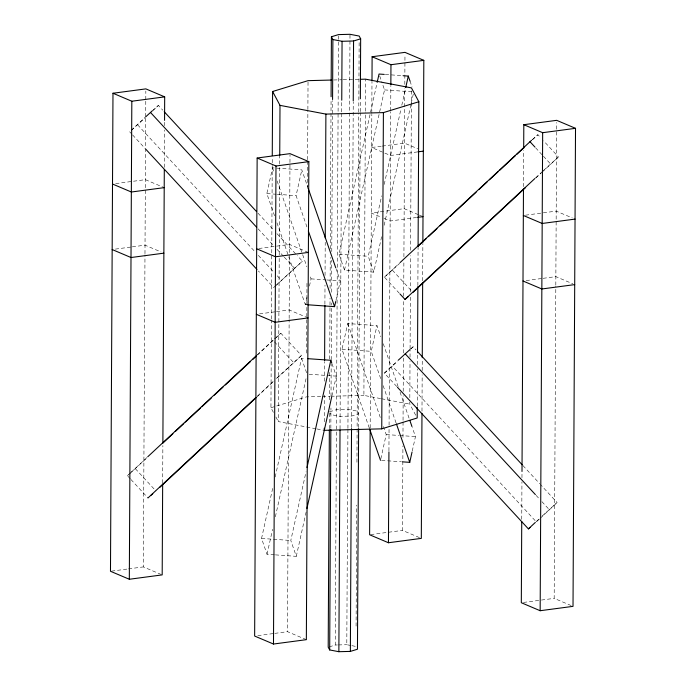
<?xml version="1.0" encoding="UTF-8"?>
<svg xmlns="http://www.w3.org/2000/svg" width="686" height="686" viewBox="0 0 686 686"><rect width="100%" height="100%" fill="white"/><g stroke="black" fill="none" stroke-linecap="round" stroke-linejoin="round"><path stroke-width="0.51" stroke-dasharray="3.43 2.57" d="M161.244 574.499L143.34 566.91L144.978 254.789M144.978 253.726L145.698 117.709M145.698 116.646L145.784 100.628M145.792 99.556L145.835 91.015M162.668 482.97L162.865 445.557M164.314 167.35L164.511 129.971M164.537 125.701L164.554 121.431M273.405 412.363L270.944 407.741L271.399 320.139M271.407 319.067L271.75 253.897M271.759 252.825L272.256 157.746M315.894 428.75L278.336 421.598L279.211 255.998M279.211 254.926L279.682 165.189M279.691 164.117L279.734 155.568M306.35 639.669L287.503 631.686L289.14 319.565M289.149 318.501L290.007 154.719M306.608 353.084L306.796 317.832M306.805 316.76L306.985 281.509M307.474 188.556L307.62 160.781M307.62 159.709L307.877 110.566M307.885 109.503L308.04 80.656M324.281 421.787L324.418 395.076M324.495 381.193L324.598 361.959M324.898 304.267L325.001 285.033M325.044 275.42L325.224 242.304M329.349 428.716L329.434 412.655M329.503 399.801L329.657 370.886M329.717 359.112L330.035 298.067M330.086 288.429L330.249 257.37M330.292 248.804L331.072 99.95M330.849 428.278L330.952 407.93M331.021 396.148L331.184 364.026M331.209 359.738L331.484 306.196M331.492 305.124L331.501 302.98M331.561 292.27L331.732 260.148M331.775 251.573L332.564 100.585M329.22 646.872L335.3 645.012L338.49 35.672M340.033 428.956L341.688 113.036M341.697 111.964L341.748 101.254M350.88 645.492L346.799 644.711L347.922 429.462M347.931 428.39L349.997 34.3M351.541 427.584L353.247 102.034M356.085 626.112L356.72 505.102M356.943 462.27L358.769 113.156M358.778 112.084L359.147 41.4M358.615 427.558L360.27 112.71M360.27 111.638L360.33 99.856M380.584 398.575L363.897 395.402L365.372 112.281M365.381 111.209L365.552 79.164M370.174 427.875L371.812 114.399M371.821 113.327L371.984 81.291M388.936 450.822L389.065 426.238M389.073 425.174L390.711 111.707M390.72 110.643L390.849 86.076M419.438 537.584L402.476 530.398L402.922 445.951M402.965 437.402L403.051 421.367M403.051 420.304L403.179 395.719M403.205 391.44L403.385 357.235M403.402 352.964L403.677 300.588M403.702 296.309L403.882 261.032M403.908 256.761L404.689 107.899M404.697 106.827L404.791 88.674M404.809 84.404L404.972 54.503M415.707 415.219L409.791 404.14L409.799 402.005M409.825 397.726L410.014 361.402M410.039 357.132L410.074 349.654M410.082 348.582L410.357 296.232M410.382 291.962L410.571 255.638M410.597 250.296L411.437 88.966M417.251 406.241L417.448 368.845M417.465 364.575L417.525 352.818M417.877 285.513L418.074 248.118M421.984 411.188L422.173 374.848M422.199 370.569L422.259 358.812M422.67 280.78L422.859 243.367M521.746 519.353L521.943 481.949M521.969 477.67L522.003 471.256M523.495 186.643L523.684 150.328M571.138 605.558L554.177 598.364L555.814 286.251M555.814 285.179L556.672 122.468M274.537 215.79L266.837 193.581L272.556 167.838L301.806 169.888L307.748 187.046M306.934 226.92L296.086 195.63L301.806 169.888M307.422 304.755L305.33 304.61L306.934 297.398M309.446 286.071L311.05 278.868L309.652 274.829M274.357 554.803L267.043 554.288L261.546 538.433L272.651 488.432M275.189 476.976L301.566 358.238L305.742 358.529M267.043 554.288L272.591 529.292M275.369 516.79L306.136 378.26M381.622 236.73L373.759 272.145L344.509 270.095L339.013 254.232L376.948 83.409M335.951 300.477L340.299 280.917L336.097 268.801M344.509 270.095L384.529 89.9L382.471 83.949M275.403 554.88L296.292 556.337L290.795 540.482L306.059 471.736M369.3 428.013L341.997 349.285L347.716 323.543L376.966 325.593L380.816 336.689M296.292 556.337L306.239 511.55M331.913 395.933L336.312 376.142L332.187 364.249M373.759 272.145L368.253 256.281L381.673 195.87M384.22 184.414L400.873 109.417M401.799 105.25L405.503 88.588M384.169 225.274L411 104.444M411.231 103.406L413.778 91.95M380.696 378.586L371.246 351.335L376.966 325.593M383.414 426.486L386.209 434.564L380.498 460.306L401.387 461.772M412.26 451.028L415.459 436.613L412.312 427.532M131.215 130.34L145.072 117.443M131.258 130.374L145.303 117.623M153.004 110.455L158.397 105.438L162.762 110.154M275.995 285.385L273.688 287.528L258.408 271.013M276.767 284.664L302.406 261.195L297.312 255.681M275.275 286.131L302.406 261.195M130.263 478.759L127.424 475.69L130.554 472.783M131.335 472.054L146.984 457.485M257.31 354.791L272.959 340.23M129.8 473.597L147.087 457.776M257.413 355.091L275.412 338.335M276.192 337.615L280.891 333.242L301.463 355.494L276.424 378.801M399.338 293.265L384.434 277.153L399.303 263.313M384.434 277.153L399.406 263.604M532.43 139.798L537.901 134.696L540.74 137.766M257.533 395.985L273.182 381.416M276.312 378.5L301.463 355.494M256.864 397.005L273.294 381.708M535.68 177.777L542.72 171.217M543.501 170.488L558.473 156.948L543.578 140.836M535.783 178.068L541.263 172.975M542.043 172.246L558.473 156.948M396.748 386.501L384.383 373.133L397.477 360.947M384.383 373.133L397.709 361.128M410.803 348.942L413.109 346.79L416.016 349.937M536.1 521.72L539.179 518.848M542.257 515.983L557.118 502.546L540.388 484.453M539.41 519.028L536.332 521.9L392.315 366.144M540.182 518.316L557.118 502.546M152.052 111.029L158.397 105.438M274.546 338.833L280.891 333.242M127.424 475.69L129.011 474.292M532.353 139.592L537.901 134.696M410.734 348.891L413.109 346.79M270.944 407.741L306.385 396.894L321.288 396.508M329.443 411.84L336.526 409.671L348.034 409.37L357.209 411.12L358.692 413.89L351.601 416.059L340.102 416.359L330.918 414.61L329.932 412.766M381.184 146.238L371.64 147.507L390.48 155.499L418.048 151.838M382.239 146.101L404.5 143.142L417.697 148.733M115.685 183.599L145.372 179.655L164.211 187.647M115.342 249.112L131.249 247.003M132.304 246.857L145.029 245.168L161.039 251.959M416.642 217.488L390.137 221.012L382.599 217.814M258.793 248.512L289.535 244.43L307.431 252.019M525.459 215.198L556.2 211.117L572.218 217.899M259.505 313.888L275.412 311.778M276.467 311.633L289.192 309.943L308.031 317.935M526.179 280.574L542.077 278.456M543.14 278.319L555.857 276.63L572.819 283.815M370.672 534.617L402.476 530.398M111.535 571.129L127.442 569.02M128.505 568.883L143.34 566.91M257.825 635.63L273.723 633.512M274.786 633.375L287.503 631.686M523.435 602.454L540.397 600.199M541.451 600.053L554.177 598.364M333.602 79.988L342.117 79.765M343.18 79.739L359.155 79.327M322.36 396.474L329.812 396.285M330.875 396.259L363.897 395.402M335.3 645.012L337.392 644.96M338.43 644.926L346.799 644.711M385.3 74.474L402.013 75.649M384.529 89.9L411.686 91.804M266.837 193.581L276.235 194.241M277.281 194.318L296.086 195.63M339.013 254.232L368.253 256.281M311.05 278.868L325.67 279.888M326.716 279.965L340.299 280.917M341.997 349.285L371.246 351.335M309.154 374.239L336.312 376.142M386.209 434.564L398.746 435.439M399.792 435.516L415.459 436.613M261.546 538.433L290.795 540.482M381.63 398.772L409.791 404.14M316.932 428.947L324.238 430.336M351.901 645.68L355.974 646.461M418.289 214.649L404.157 208.655L371.298 213.02L381.665 217.419M419.232 215.052L422.062 216.244M535.646 147.824L542.737 155.499M543.449 156.262L550.549 163.937M392.366 270.164L411.523 290.881M522.938 465.571L539.668 483.664M536.1 495.378L539.007 498.525M541.914 501.663L549.186 509.535M258.039 213.209L274.04 230.513M276.955 233.66L296.592 254.9M258.108 228.85L274.108 246.154M277.024 249.301L283.567 256.375M284.296 257.164L294.474 268.175M137.603 124.792L255.432 252.225M258.339 255.372L274.34 272.676M277.255 275.823L281.62 280.54M129.671 131.772L131.858 134.139M132.587 134.919L144.952 148.296M274.374 341.765L293.531 362.482M135.356 468.701L155.928 490.953M130.966 479.531L147.996 497.942M275.875 416.977L278.336 421.598M409.996 81.042L412.063 86.993M379.718 76.017L382.119 82.963M383.268 343.755L398.317 387.161M400.067 392.203L409.165 418.443M383.148 385.652L396.096 422.996M347.716 323.543L380.61 418.417M272.556 167.838L274.306 172.889M277.101 180.958L302.303 253.631M302.655 254.643L306.848 266.751M276.99 222.856L305.33 304.61M301.566 358.238L306.719 373.107"/><path stroke-width="1.03" d="M164.563 120.359L164.683 96.863L145.844 88.88L112.984 93.245L110.48 571.275L129.32 579.258L162.188 574.894L162.659 484.042M129.32 579.258L131.823 101.228L112.984 93.245M162.874 443.422L164.306 169.485M257.147 158.012L254.643 636.051L273.482 644.034L306.35 639.669L308.854 161.639L290.007 153.647L257.147 158.012L275.986 166.003L308.854 161.639M272.265 155.611L272.599 91.504L308.04 80.656L331.467 80.048M273.482 644.034L275.986 166.003M279.734 155.568L279.999 105.361L272.599 91.504M324.246 428.201L324.238 430.336L381.75 428.844L417.191 417.988L417.242 407.304M324.598 360.887L324.89 305.339M325.241 238.025L325.893 114.099L279.999 105.361M329.349 429.788L328.208 647.181L329.692 649.951L338.867 651.7L350.366 651.4L357.457 649.23L358.615 428.63M331.089 96.743L331.407 36.77L338.49 34.6L349.997 34.3L359.172 36.049L360.656 38.819L360.339 98.793M329.692 649.951L330.841 429.35M332.573 99.513L332.882 39.539L331.407 36.77M338.867 651.7L340.024 430.028M341.757 100.19L342.065 41.289L332.882 39.539M350.366 651.4L351.532 428.656M353.256 100.962L353.564 40.989L360.656 38.819M370.166 430.011L369.617 534.763L388.456 542.746L421.315 538.381L421.976 413.324M371.992 80.228L372.112 56.732L404.98 52.368L423.819 60.351L422.868 242.304M381.75 428.844L383.405 112.607L418.846 101.751L411.446 87.902L365.552 79.164L360.227 79.302M388.456 542.746L388.928 451.894M390.849 85.004L390.96 64.716L372.112 56.732M417.525 352.818L417.877 286.585M418.083 247.054L418.846 101.751M422.267 357.74L422.653 282.915M521.737 521.497L521.317 602.728L540.156 610.72L573.016 606.355L575.52 128.325L556.68 120.333L523.812 124.698L523.692 148.193M522.003 471.256L523.478 188.779M540.156 610.72L542.66 132.69L523.812 124.698M377.18 82.371L379.032 74.037L384.254 74.405M307.422 304.755L334.579 306.659L335.728 301.506M306.985 467.569L330.815 360.287L307.834 358.675M306.934 508.429L331.681 396.98M405.735 87.542L408.281 76.086L403.059 75.717M402.433 461.841L409.748 462.355L412.029 452.057M145.844 116.723L152.052 111.029M147.764 456.756L256.521 355.52M163.517 442.487L172.906 433.749M175.256 431.563L183.865 423.554M185.426 422.096L200.295 408.256M201.864 406.798L211.254 398.06M214.384 395.145L222.984 387.136M225.334 384.949L250.373 361.642M252.722 359.464L255.852 356.549M400.084 262.584L531.556 140.287M418.186 246.128L426.015 238.848M428.364 236.661L436.965 228.652M440.095 225.737L447.924 218.457M450.273 216.27L476.093 192.234M479.222 189.319L487.043 182.039M489.392 179.852L498.002 171.843M499.562 170.385L515.212 155.816M516.781 154.367L523.821 147.807M147.996 497.942L255.972 397.434M159.838 487.317L256.075 397.734M400.041 294.028L405.006 299.405L534.9 178.506M412.938 292.416L525.613 187.535M398.249 360.227L409.936 349.586M397.477 387.29L528.4 528.889L535.329 522.432M151.169 495.146L152.755 493.748M405.006 299.405L408.179 296.609M528.4 528.889L529.986 527.491M390.96 64.716L423.819 60.351M131.823 101.228L164.683 96.863M542.66 132.69L575.52 128.325M418.048 151.838L423.348 151.134M164.211 187.647L131.352 192.011L112.504 184.019M417.705 217.351L423.005 216.647M163.868 253.16L131.009 257.524L112.161 249.532M308.374 252.414L275.515 256.778L256.667 248.795M575.048 219.1L542.18 223.465L523.341 215.473M308.031 317.935L275.172 322.3L256.324 314.308M574.705 284.613L541.837 288.978L522.998 280.994M342.065 41.289L353.564 40.989M325.893 114.099L383.405 112.607M529.969 141.685L534.934 147.061M417.474 351.515L522.209 464.791M405.177 353.779L535.372 494.589M164.22 111.732L256.59 211.631M150.466 112.427L256.658 227.272M145.672 149.085L256.958 269.435M408.281 76.086L409.996 81.042M409.859 420.467L411.96 426.521M396.448 423.999L409.748 462.355M308.451 189.07L335.746 267.789M308.331 230.959L334.579 306.659M369.643 429.016L380.498 460.306M330.815 360.287L331.844 363.263"/></g></svg>
